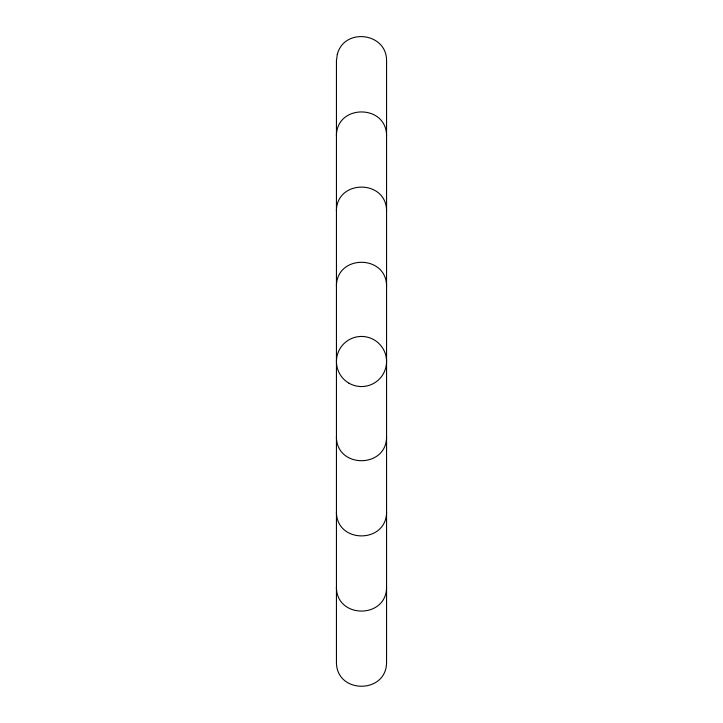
<?xml version="1.0" encoding="UTF-8"?>
<svg xmlns="http://www.w3.org/2000/svg" width="723" height="723" viewBox="0 0 723 723"><rect width="100%" height="100%" fill="white"/><g stroke="black" fill="none" stroke-linecap="round" stroke-linejoin="round"><path stroke-width="1.08" d="M336.439 135.96C336.276 103.94 386.724 103.94 386.561 135.96M336.439 211.143C336.276 179.114 386.724 179.114 386.561 211.143M336.439 286.317C336.276 254.297 386.724 254.297 386.561 286.317M386.561 436.683C386.724 468.703 336.276 468.703 336.439 436.683M386.561 511.857C386.724 543.886 336.276 543.886 336.439 511.857M386.561 587.04C386.724 619.06 336.276 619.06 336.439 587.04M337.298 54.406L336.439 60.786L336.439 662.214C336.276 694.243 386.724 694.243 386.561 662.214L386.561 60.786C386.968 32.607 344.193 27.239 337.298 54.406M348.974 383.199A25.061 25.061 0 0 0 386.561 361.5A25.061 25.061 0 0 0 348.974 339.801A25.061 25.061 0 0 0 348.974 383.199"/></g></svg>
